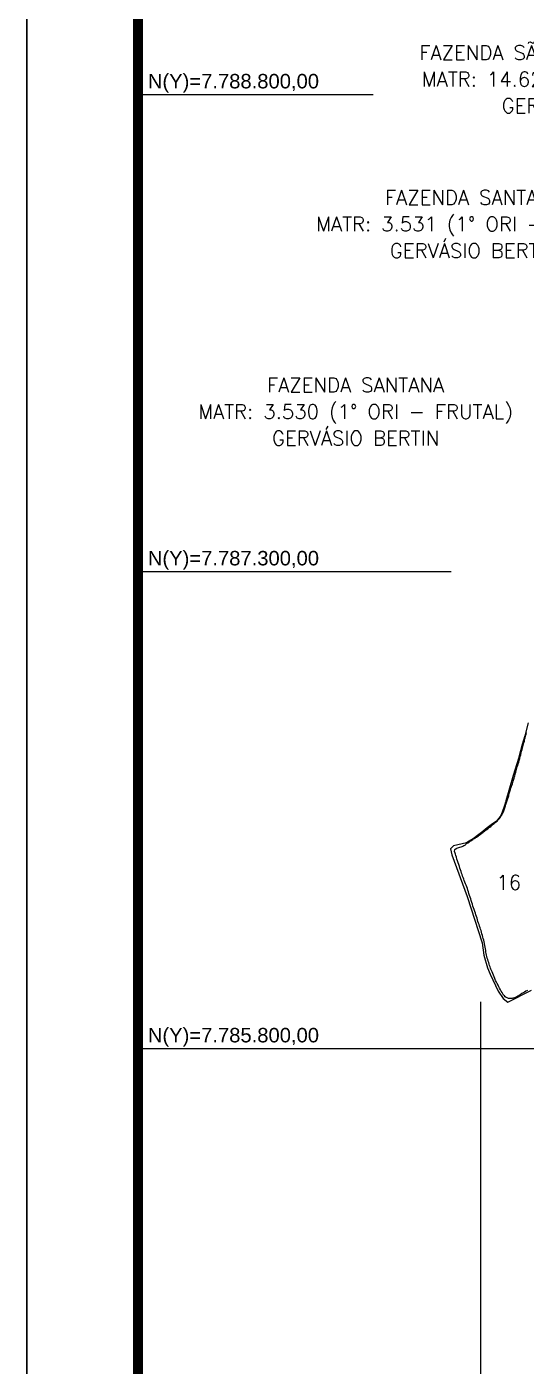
# Model space of a CAD drawing. Header units: millimetres. Extents: x 723072 to 730422, y 7782178 to 7792573.
# Drawn here: x 723072 to 724644, y 7784801 to 7789013 of the extents above; entities that cross this region are included whole.
import ezdxf
from ezdxf.enums import TextEntityAlignment as Align

# ---------------------------------------------------------------- set-up
doc = ezdxf.new("R2010")
doc.units = ezdxf.units.MM
doc.linetypes.add('LIN0', pattern=[0])
doc.layers.add('0114000653', color=1, linetype='Continuous', lineweight=25)
for name, color, linetype in [('0114000653016', 5, 'Continuous'), ('MALHA', 8, 'Continuous'), ('MARGEM', 5, 'Continuous'), ('TXT_CONFRONTANTES', 7, 'Continuous'), ('TXT_NUM_TALHOES', 7, 'Continuous')]:
    doc.layers.add(name, color=color, linetype=linetype)
doc.styles.add('Simplex', font='simplex.shx')
doc.styles.get("Standard").update_dxf_attribs({"font": 'arial.ttf'})

msp = doc.modelspace()

# ---------------------------------------------------------------- linework, layer by layer
at = {"layer": '0114000653', "color": 1, "linetype": 'ByBlock'}
msp.add_lwpolyline([(724650.8, 7786824.5), (724639.4, 7786783.4), (724631.4, 7786755.9), (724626.1, 7786736), (724619.6, 7786712.7), (724614.5, 7786695.1), (724603.6, 7786658.3), (724580.3, 7786579.3), (724579, 7786574.8), (724575.4, 7786564.3), (724568.4, 7786544), (724564.2, 7786532.5), (724558.2, 7786524.3), (724550.3, 7786515.4), (724533.4, 7786503.3), (724525.7, 7786497.4), (724516.5, 7786490.2), (724507.3, 7786483), (724491.3, 7786470.2), (724477.2, 7786459.4), (724465.1, 7786452.4), (724456, 7786447.4), (724415.7, 7786437.7), (724405.8, 7786428.4), (724410.5, 7786409.7), (724458.5, 7786278.2), (724505.9, 7786132.2), (724511.3, 7786093.8), (724522.3, 7786054), (724530.7, 7786033.6), (724556.3, 7785980.8), (724571.8, 7785957.6), (724586.4, 7785945.6), (724661.3, 7785983.7)], dxfattribs=at)
at = {"layer": '0114000653016'}
msp.add_lwpolyline([(724648.2, 7785983), (724643.4, 7785980.4), (724638.9, 7785977.8), (724634.7, 7785975.4), (724630.9, 7785973.1), (724627.7, 7785971.2), (724624.9, 7785969.4), (724622.3, 7785967.8), (724619.8, 7785966.3), (724617.3, 7785964.7), (724614.8, 7785963), (724612.2, 7785961.3), (724609.6, 7785960), (724607, 7785959.3), (724604.6, 7785958.7), (724602.4, 7785958.2), (724600.4, 7785957.9), (724598.6, 7785957.6), (724597, 7785957.5), (724595.6, 7785957.3), (724594.1, 7785957.3), (724592.3, 7785957.4), (724591.3, 7785957.5), (724590.1, 7785957.6), (724588.5, 7785957.8), (724586.4, 7785958.5), (724584, 7785959.5), (724581.3, 7785960.9), (724578.4, 7785962.9), (724575.7, 7785965.4), (724573.1, 7785968.5), (724570.7, 7785972), (724568.3, 7785975.9), (724565.7, 7785980.3), (724563.1, 7785984.9), (724560.5, 7785989.6), (724558, 7785994.5), (724555.4, 7785999.4), (724552.8, 7786004.3), (724550.2, 7786009.4), (724547.8, 7786014.6), (724545.5, 7786019.9), (724543.3, 7786025.3), (724541.2, 7786030.6), (724539.2, 7786035.9), (724537, 7786041), (724534.8, 7786045.4), (724533.1, 7786049.5), (724531.7, 7786053.4), (724530.3, 7786057.4), (724528.9, 7786061.6), (724527.5, 7786066), (724526.1, 7786070.6), (724524.6, 7786075.4), (724523, 7786080), (724521.7, 7786084.8), (724520.4, 7786089.5), (724519.5, 7786094), (724518.6, 7786098.7), (724517.6, 7786103.5), (724516.7, 7786108.7), (724515.7, 7786114.1), (724515, 7786119.4), (724513.9, 7786124.6), (724512.8, 7786130), (724511.6, 7786135.4), (724510.3, 7786140.6), (724509, 7786145.7), (724507.6, 7786150.9), (724506.2, 7786156), (724504.8, 7786161.1), (724503.4, 7786166.1), (724501.9, 7786170.9), (724500.4, 7786175.6), (724498.9, 7786180.2), (724497.3, 7786184.9), (724495.6, 7786189.8), (724493.9, 7786194.7), (724492.3, 7786199.7), (724490.9, 7786204.7), (724489.4, 7786209.9), (724487.8, 7786215), (724486.1, 7786220.2), (724484.3, 7786225.7), (724482.2, 7786231.3), (724480.2, 7786237), (724478.2, 7786242.6), (724476.4, 7786248.2), (724474.7, 7786253.9), (724473, 7786259.7), (724471.2, 7786265.4), (724469.4, 7786271), (724467.5, 7786276.5), (724465.7, 7786281.9), (724464.1, 7786287.4), (724462.4, 7786292.9), (724460.7, 7786298.3), (724459, 7786303.5), (724457.2, 7786308.6), (724455.2, 7786313.6), (724453.1, 7786318.6), (724451.1, 7786323.5), (724449.3, 7786328.3), (724447.5, 7786333), (724445.8, 7786337.7), (724444.1, 7786342.5), (724442.4, 7786347.3), (724440.7, 7786352.1), (724439.1, 7786357), (724437.4, 7786362.2), (724435.7, 7786367.5), (724434.1, 7786373), (724432.2, 7786378.7), (724430.1, 7786384.5), (724428.2, 7786390.2), (724426.3, 7786395.9), (724424.5, 7786401.7), (724422.9, 7786407), (724421.9, 7786411.6), (724420.6, 7786414.8), (724418.8, 7786419.7), (724419.8, 7786426.5), (724423.7, 7786429.1), (724426.1, 7786430.6), (724428.6, 7786431.7), (724432.3, 7786432.6), (724435.7, 7786433.8), (724439.1, 7786434.8), (724442.2, 7786435.9), (724445.2, 7786437), (724448, 7786438.3), (724450.5, 7786439.7), (724452.7, 7786441.2), (724454.4, 7786442.9), (724455.9, 7786444.8), (724459.4, 7786446.7), (724461.9, 7786447.4), (724464, 7786448.6), (724466.2, 7786450.2), (724468.3, 7786451.8), (724470.6, 7786453.6), (724473.2, 7786455.6), (724475.8, 7786457.4), (724478.5, 7786459.2), (724481.2, 7786460.7), (724483.6, 7786462.1), (724486.1, 7786463.7), (724488.5, 7786465.4), (724490.9, 7786467.3), (724493.5, 7786469.1), (724496.3, 7786471), (724499.3, 7786473.2), (724502.2, 7786475.3), (724504.9, 7786477.4), (724507.6, 7786479.4), (724510.2, 7786481.5), (724512.9, 7786483.5), (724515.5, 7786485.5), (724518, 7786487.6), (724520.5, 7786489.5), (724522.9, 7786491.3), (724525.2, 7786493), (724527.5, 7786494.8), (724529.8, 7786496.6), (724532.4, 7786498.7), (724535, 7786500.9), (724537.8, 7786503.3), (724540.7, 7786505.7), (724543.7, 7786508.2), (724546.7, 7786510.7), (724549.7, 7786513.3), (724552.5, 7786515.7), (724555.1, 7786518.3), (724557.6, 7786521.1), (724560, 7786523.9), (724562.1, 7786526.8), (724564, 7786529.7), (724565.8, 7786532.2), (724567.2, 7786534.5), (724568.6, 7786536.8), (724569.9, 7786539.3), (724571.2, 7786542), (724572.6, 7786544.9), (724573.9, 7786547.9), (724575.1, 7786551), (724576.1, 7786554), (724577.2, 7786557), (724578.3, 7786560.2), (724579.2, 7786563.6), (724580.3, 7786567.1), (724581.3, 7786570.5), (724582.4, 7786574), (724583.6, 7786577.3), (724584.6, 7786580.5), (724585.6, 7786583.4), (724586.5, 7786586.1), (724587.3, 7786588.8), (724588.2, 7786591.8), (724589, 7786595.1), (724589.9, 7786598.6), (724590.8, 7786602), (724591.8, 7786605.3), (724592.8, 7786608.6), (724593.8, 7786611.6), (724594.8, 7786615), (724595.8, 7786618.5), (724597.1, 7786622), (724598.4, 7786625.7), (724599.7, 7786629.3), (724600.9, 7786632.9), (724602.1, 7786636.7), (724603.3, 7786640.5), (724604.4, 7786644.2), (724605.6, 7786647.6), (724606.6, 7786650.9), (724607.7, 7786654.5), (724608.8, 7786658.2), (724609.9, 7786662.1), (724611, 7786665.9), (724611.9, 7786669.6), (724612.7, 7786673.7), (724613.8, 7786677.7), (724614.9, 7786681.7), (724616.2, 7786685.7), (724617.8, 7786690), (724619.1, 7786695.1), (724620.5, 7786700.6), (724622, 7786706.3), (724623.6, 7786712.2), (724625.3, 7786718.2), (724626.8, 7786724.2), (724628.4, 7786730), (724629.8, 7786735.3), (724631.1, 7786740.1), (724632.3, 7786744.4), (724633.5, 7786748.7), (724634.8, 7786753), (724636.1, 7786757.5), (724637.2, 7786761.8), (724638.3, 7786765.9), (724639.3, 7786769.9), (724640.2, 7786773.8), (724641.2, 7786777.7), (724642.3, 7786781.6), (724643.2, 7786785.5), (724644.2, 7786789.3), (724645.4, 7786793.1)], dxfattribs=at)
at = {"layer": 'MALHA', "color": 8}
for points in [[(723422.1, 7788800), (724162, 7788800)], [(723422.1, 7787300), (724408.4, 7787300)], [(723422.1, 7785800), (724738.1, 7785800)]]:
    msp.add_lwpolyline(points, dxfattribs=at)
at = {"layer": 'MALHA'}
msp.add_lwpolyline([(724500, 7785947.5), (724500, 7783347.8)], dxfattribs=at)
at = {"layer": 'MARGEM', "color": 174, "linetype": 'LIN0'}
msp.add_line((723072.1, 7782177.9), (723072.1, 7792572.9), dxfattribs=at)
at = {"layer": 'MARGEM', "color": 174, "linetype": 'LIN0', "flags": 128}
msp.add_lwpolyline([(730422.1, 7782177.9), (730422.1, 7792572.9), (723072.1, 7792572.9), (723072.1, 7782177.9)], close=True, dxfattribs=at)
at = {"layer": 'MARGEM', "color": 174, "linetype": 'LIN0', "const_width": 31.8, "flags": 128}
msp.add_lwpolyline([(730072.1, 7783348.3), (730072.1, 7792222.9), (723422.1, 7792222.9), (723422.1, 7783348.3)], close=True, dxfattribs=at)

# ---------------------------------------------------------------- texts
at = {"layer": 'MALHA'}
for s, p in [('N(Y)=7.788.800,00', (723453.2, 7788805.9)), ('N(Y)=7.787.300,00', (723453.2, 7787305.9)), ('N(Y)=7.785.800,00', (723453.2, 7785805.9))]:
    msp.add_text(s, height=45.5, dxfattribs=at).set_placement(p, align=Align.BOTTOM_LEFT)
at = {"layer": 'TXT_CONFRONTANTES', "linetype": 'ByBlock', "char_height": 45.5, "attachment_point": 2, "line_spacing_factor": 1.102041, "style": 'Simplex'}
for s, insert, width in [('FAZENDA SÃO BENTO DA RESSACA MATR: 14.626 (1° ORI - FRUTAL) GERVÁSIO BERTIN', (724830.3, 7788954.8), 1236.82), ('FAZENDA SANTANA \\PMATR: 3.531 (1° ORI - FRUTAL) GERVÁSIO BERTIN', (724478.2, 7788499.2), 1134.478), ('FAZENDA SANTANA \\PMATR: 3.530 (1° ORI - FRUTAL) GERVÁSIO BERTIN', (724107, 7787909.5), 1143.188)]:
    msp.add_mtext(s, dxfattribs=dict(at, insert=insert, width=width))
at = {"layer": 'TXT_NUM_TALHOES', "linetype": 'Continuous', "style": 'Simplex'}
msp.add_text('16', height=45.5, dxfattribs=at).set_placement((724589.3, 7786286), align=Align.BOTTOM_CENTER)

doc.saveas('drawing.dxf')
